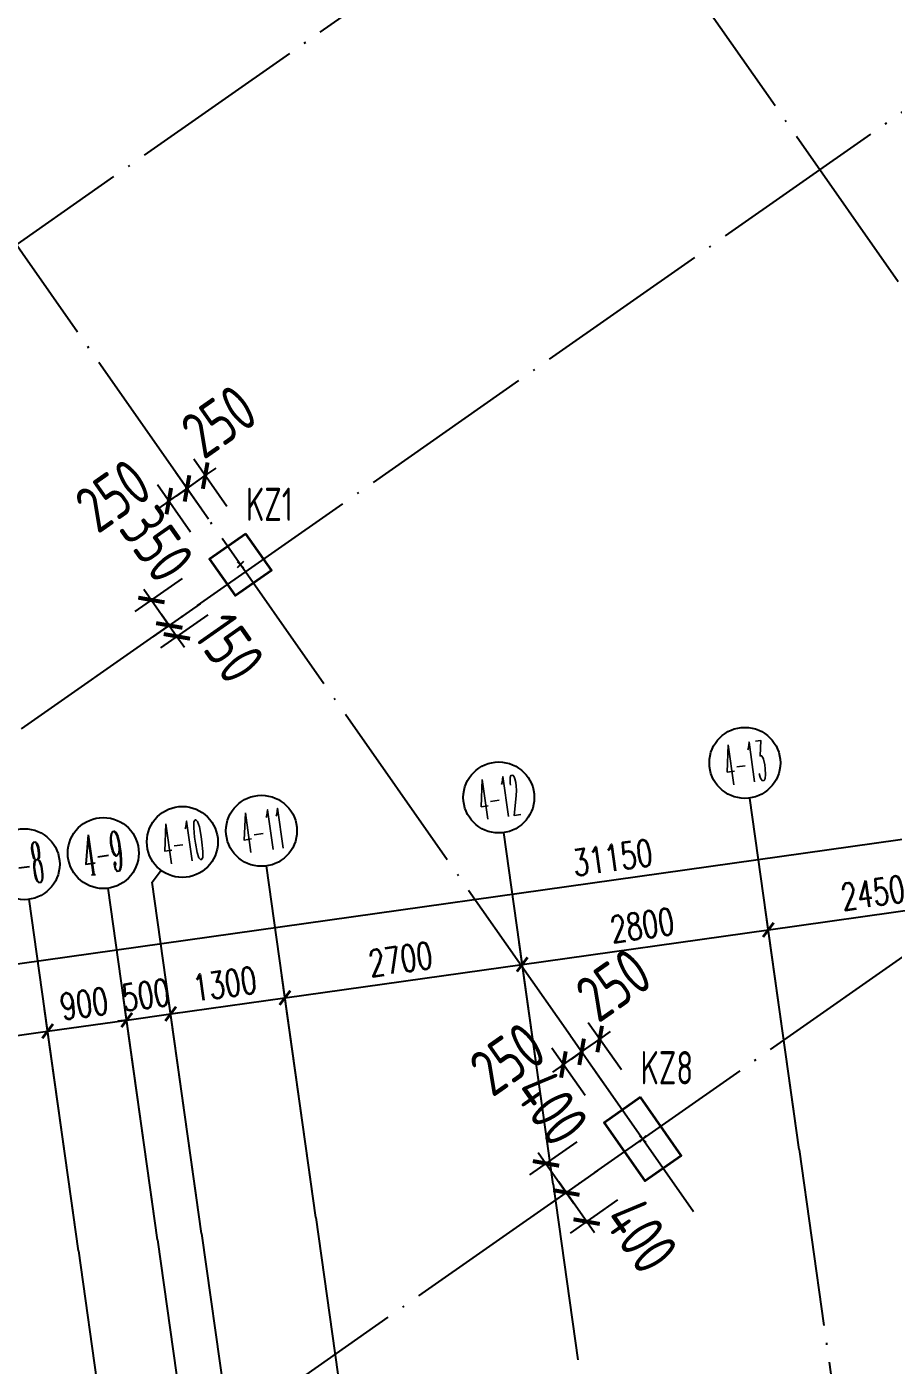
# Model space of a CAD drawing. Header units: millimetres. Extents: x 1089227 to 13101469, y 618865 to 10240562.
# Drawn here: x 1711740 to 1721502, y 4844473 to 4859553 of the extents above; entities that cross this region are included whole.
import ezdxf
from ezdxf.enums import TextEntityAlignment as Align

# ---------------------------------------------------------------- set-up
doc = ezdxf.new("R2010")
doc.units = ezdxf.units.MM
doc.header["$LTSCALE"] = 1000
doc.header["$PDMODE"] = 3
doc.header["$PDSIZE"] = 200
doc.linetypes.add('DOTE', pattern=[2.42, 2, -0.2, 0.02, -0.2])
doc.layers.get('0').update_dxf_attribs({"linetype": 'CONTINUOUS'})
doc.layers.get('Defpoints').update_dxf_attribs({"linetype": 'CONTINUOUS'})
for name, color, linetype in [('AXIS', 3, 'CONTINUOUS'), ('AXIS_TEXT', 7, 'CONTINUOUS'), ('COLU_DIM', 3, 'CONTINUOUS'), ('COLU_NUM', 7, 'CONTINUOUS'), ('DOTE', 1, 'DOTE'), ('TK-TEXT', 7, 'CONTINUOUS'), ('单形心', 4, 'CONTINUOUS'), ('辅助', 7, 'CONTINUOUS')]:
    doc.layers.add(name, color=color, linetype=linetype)
doc.layers.add('S-COLU', color=30, linetype='CONTINUOUS', lineweight=0)
doc.layers.add('TK-MEMO', color=8, linetype='CONTINUOUS', plot=False)
doc.styles.add('_TCH_AXIS', font='COMPLEX', dxfattribs={"bigfont": 'AllInOneBig.shx'})
doc.styles.add('_TCH_DIM_T3', font='SIMPLEX', dxfattribs={"width": 0.705882, "bigfont": 'AllInOneBig.shx'})
doc.styles.add('COMPLEX', font='COMPLEX', dxfattribs={"bigfont": 'AllInOneBig.shx'})
doc.styles.add('SADITK', font='sadixcsg.shx', dxfattribs={"bigfont": 'AllInOneBig.shx'})
doc.styles.add('SADITK-SX', font='simfang.ttf', dxfattribs={"width": 0.7})
doc.styles.add('TSSD_Dimension', font='tssdeng.shx', dxfattribs={"width": 0.75, "bigfont": 'Hztxt.shx'})
doc.styles.add('TSSD_Label', font='Tssdeng.shx', dxfattribs={"width": 0.7, "bigfont": 'hztxt.shx'})
doc.dimstyles.new('_TCH_ARCH-100', dxfattribs={"dimscale": 100, "dimtxt": 2.975, "dimasz": 1, "dimexe": 2.5, "dimexo": 3, "dimgap": 1, "dimtad": 1, "dimdec": 0, "dimzin": 0, "dimdsep": 46, "dimtxsty": '_TCH_DIM_T3', "dimblk": 'ARCHTICK', "dimcen": 0.09, "dimclrt": 7, "dimazin": 2, "dimtfac": 1, "dimtdec": 0, "dimtix": 1, "dimtmove": 2, "dimatfit": 3, "dimfxl": 0, "dimtolj": 1, "dimtzin": 0, "dimarcsym": 0})
doc.dimstyles.new('TSSD_150_150', dxfattribs={"dimtxt": 525, "dimasz": 150, "dimexe": 225, "dimexo": 375, "dimgap": 150, "dimtad": 1, "dimdec": 0, "dimzin": 0, "dimdsep": 46, "dimtxsty": 'TSSD_Dimension', "dimblk": 'ARCHTICK', "dimblk1": 'ARCHTICK', "dimblk2": 'ARCHTICK', "dimcen": 0, "dimdle": 150, "dimclrt": 7, "dimadec": 0, "dimazin": 0, "dimtfac": 1, "dimtdec": 0, "dimtix": 1, "dimtmove": 2, "dimatfit": 3, "dimfxl": 0, "dimtolj": 1, "dimtzin": 0, "dimarcsym": 0})

# ---------------------------------------------------------------- blocks, each defined once
blk = doc.blocks.new('template_31-施工图_A0_A0_1.0000_3fa9c08c64a9101061c9a26412af947e', base_point=(-1189, 0))
at = {"layer": 'TK-MEMO', "style": 'SADITK', "width": 0.8}
blk.add_text('同一行需多名人员签字时，印刷体签名：1.同一行人名在同一单元中（图框、同个参照或块），若分多个，签字将出错；', height=28.5, dxfattribs=at).set_placement((-1190.26, 882.09), align=Align.BOTTOM_LEFT)
at = {"layer": 'TK-TEXT', "style": 'SADITK-SX', "width": 0.7}
for tag, p in [('市政会签', (-1176, 381.5)), ('园林会签', (-1176, 343.5)), ('幕墙会签', (-1176, 305.5)), ('装饰会签', (-1176, 267.5)), ('燃气会签', (-1176, 229.5)), ('暖通会签', (-1176, 191.5)), ('电气会签', (-1176, 153.5)), ('给排水会签', (-1176, 115.5)), ('结构会签', (-1176, 77.5)), ('建筑会签', (-1176, 39.5))]:
    blk.add_attdef(tag, text='', height=4, rotation=90, dxfattribs=at).set_placement(p, align=Align.MIDDLE_CENTER)
for tag, height, p in [('专业审定', 4, (1134.75, 268)), ('专业审核', 4, (1134.75, 248)), ('项目负责1', 4, (1134.75, 238)), ('项目负责2', 4, (1134.75, 228)), ('专业负责1', 4, (1134.75, 218)), ('专业负责2', 4, (1134.75, 208)), ('专业校对', 4, (1134.75, 198)), ('专业设计', 4, (1134.75, 188)), ('方案设计', 4, (1134.75, 178)), ('专业制图', 4, (1134.75, 168)), ('建设单位_001', 4, (1148.5, 140)), ('建设地点_001', 4, (1148.5, 124)), ('工程名称_001', 4, (1148.5, 106)), ('子项名称_001', 4, (1148.5, 86)), ('图纸名称_001', 4, (1148.5, 66)), ('版次', 4, (1129.5, 53)), ('日期', 4, (1165, 53)), ('图别', 4, (1129.5, 43)), ('图号', 4, (1165, 43)), ('合同号', 4, (1136, 30)), ('项目编号1', 2, (1114.06, 13.58)), ('阶段编号1', 2, (1132.25, 13.75)), ('子项编号1', 2, (1144.75, 13.75))]:
    blk.add_attdef(tag, text='', height=height, dxfattribs=at).set_placement(p, align=Align.MIDDLE_CENTER)
blk = doc.blocks.new('_AXISO')
blk.add_circle((0, 0), 0.5)
at = {"layer": 'AXIS_TEXT', "style": 'COMPLEX', "width": 1.041667}
blk.add_attdef('A', text='', height=0.56, dxfattribs=at).set_placement((-0.25, -0.28), (0.25, -0.28), align=Align.FIT)
blk = doc.blocks.new('_ArchTick')
at = {"color": 0, "linetype": 'ByBlock', "const_width": 0.3}
blk.add_lwpolyline([(-0.71, -0.71), (0.71, 0.71)], dxfattribs=at)
blk = doc.blocks.new('*D7')
at = {"layer": 'AXIS', "color": 0, "lineweight": -2, "transparency": 16777216}
for p, q in [((0, 40666), (0, 43916)), ((31150, 40666), (31150, 43916)), ((0, 43666), (31150, 43666))]:
    blk.add_line(p, q, dxfattribs=at)
at = {"layer": 'Defpoints', "color": 0, "transparency": 16777216}
for p in [(31150, 43666), (0, 40366), (31150, 40366)]:
    blk.add_point(p, dxfattribs=at)
at = {"layer": 'AXIS', "color": 0, "linetype": 'ByBlock', "lineweight": -2, "transparency": 16777216, "xscale": 100, "yscale": 100, "zscale": 100, "rotation": 180}
blk.add_blockref('_ArchTick', (0, 43666), dxfattribs=at)
at = {"layer": 'AXIS', "color": 0, "linetype": 'ByBlock', "lineweight": -2, "transparency": 16777216, "xscale": 100, "yscale": 100, "zscale": 100}
blk.add_blockref('_ArchTick', (31150, 43666), dxfattribs=at)
at = {"layer": 'AXIS', "color": 7, "transparency": 16777216, "insert": (15575, 43915), "char_height": 297.5, "attachment_point": 5, "style": '_TCH_DIM_T3'}
blk.add_mtext('\\A1;31150', dxfattribs=at)
blk = doc.blocks.new('*D14')
at = {"layer": 'AXIS', "color": 0, "lineweight": -2, "transparency": 16777216}
for p, q in [((7300, 40666), (7300, 43116)), ((9000, 40666), (9000, 43116)), ((7300, 42866), (9000, 42866))]:
    blk.add_line(p, q, dxfattribs=at)
at = {"layer": 'Defpoints', "color": 0, "transparency": 16777216}
for p in [(9000, 42866), (7300, 40366), (9000, 40366)]:
    blk.add_point(p, dxfattribs=at)
at = {"layer": 'AXIS', "color": 0, "linetype": 'ByBlock', "lineweight": -2, "transparency": 16777216, "xscale": 100, "yscale": 100, "zscale": 100, "rotation": 180}
blk.add_blockref('_ArchTick', (7300, 42866), dxfattribs=at)
at = {"layer": 'AXIS', "color": 0, "linetype": 'ByBlock', "lineweight": -2, "transparency": 16777216, "xscale": 100, "yscale": 100, "zscale": 100}
blk.add_blockref('_ArchTick', (9000, 42866), dxfattribs=at)
at = {"layer": 'AXIS', "color": 7, "transparency": 16777216, "insert": (8150, 43115), "char_height": 297.5, "attachment_point": 5, "style": '_TCH_DIM_T3'}
blk.add_mtext('\\A1;1700', dxfattribs=at)
blk = doc.blocks.new('*D15')
at = {"layer": 'AXIS', "color": 0, "lineweight": -2, "transparency": 16777216}
for p, q in [((9000, 40666), (9000, 43116)), ((9900, 40666), (9900, 43116)), ((9000, 42866), (9900, 42866))]:
    blk.add_line(p, q, dxfattribs=at)
at = {"layer": 'Defpoints', "color": 0, "transparency": 16777216}
for p in [(9900, 42866), (9000, 40366), (9900, 40366)]:
    blk.add_point(p, dxfattribs=at)
at = {"layer": 'AXIS', "color": 0, "linetype": 'ByBlock', "lineweight": -2, "transparency": 16777216, "xscale": 100, "yscale": 100, "zscale": 100, "rotation": 180}
blk.add_blockref('_ArchTick', (9000, 42866), dxfattribs=at)
at = {"layer": 'AXIS', "color": 0, "linetype": 'ByBlock', "lineweight": -2, "transparency": 16777216, "xscale": 100, "yscale": 100, "zscale": 100}
blk.add_blockref('_ArchTick', (9900, 42866), dxfattribs=at)
at = {"layer": 'AXIS', "color": 7, "transparency": 16777216, "insert": (9450, 43115), "char_height": 297.5, "attachment_point": 5, "style": '_TCH_DIM_T3'}
blk.add_mtext('\\A1;900', dxfattribs=at)
blk = doc.blocks.new('*D16')
at = {"layer": 'AXIS', "color": 0, "lineweight": -2, "transparency": 16777216}
for p, q in [((9900, 40666), (9900, 43116)), ((10400, 40666), (10400, 43116)), ((9900, 42866), (9800, 42866)), ((9900, 42866), (10400, 42866)), ((10400, 42866), (10500, 42866))]:
    blk.add_line(p, q, dxfattribs=at)
at = {"layer": 'Defpoints', "color": 0, "transparency": 16777216}
for p in [(10400, 42866), (9900, 40366), (10400, 40366)]:
    blk.add_point(p, dxfattribs=at)
at = {"layer": 'AXIS', "color": 0, "linetype": 'ByBlock', "lineweight": -2, "transparency": 16777216, "xscale": 100, "yscale": 100, "zscale": 100}
blk.add_blockref('_ArchTick', (9900, 42866), dxfattribs=at)
at = {"layer": 'AXIS', "color": 0, "linetype": 'ByBlock', "lineweight": -2, "transparency": 16777216, "xscale": 100, "yscale": 100, "zscale": 100, "rotation": 180}
blk.add_blockref('_ArchTick', (10400, 42866), dxfattribs=at)
at = {"layer": 'AXIS', "color": 7, "transparency": 16777216, "insert": (10150, 43115), "char_height": 297.5, "attachment_point": 5, "style": '_TCH_DIM_T3'}
blk.add_mtext('\\A1;500', dxfattribs=at)
blk = doc.blocks.new('*D17')
at = {"layer": 'AXIS', "color": 0, "lineweight": -2, "transparency": 16777216}
for p, q in [((10400, 40666), (10400, 43116)), ((11700, 40666), (11700, 43116)), ((10400, 42866), (11700, 42866))]:
    blk.add_line(p, q, dxfattribs=at)
at = {"layer": 'Defpoints', "color": 0, "transparency": 16777216}
for p in [(11700, 42866), (10400, 40366), (11700, 40366)]:
    blk.add_point(p, dxfattribs=at)
at = {"layer": 'AXIS', "color": 0, "linetype": 'ByBlock', "lineweight": -2, "transparency": 16777216, "xscale": 100, "yscale": 100, "zscale": 100, "rotation": 180}
blk.add_blockref('_ArchTick', (10400, 42866), dxfattribs=at)
at = {"layer": 'AXIS', "color": 0, "linetype": 'ByBlock', "lineweight": -2, "transparency": 16777216, "xscale": 100, "yscale": 100, "zscale": 100}
blk.add_blockref('_ArchTick', (11700, 42866), dxfattribs=at)
at = {"layer": 'AXIS', "color": 7, "transparency": 16777216, "insert": (11050, 43115), "char_height": 297.5, "attachment_point": 5, "style": '_TCH_DIM_T3'}
blk.add_mtext('\\A1;1300', dxfattribs=at)
blk = doc.blocks.new('*D18')
at = {"layer": 'AXIS', "color": 0, "lineweight": -2, "transparency": 16777216}
for p, q in [((11700, 40666), (11700, 43116)), ((14400, 40666), (14400, 43116)), ((11700, 42866), (14400, 42866))]:
    blk.add_line(p, q, dxfattribs=at)
at = {"layer": 'Defpoints', "color": 0, "transparency": 16777216}
for p in [(14400, 42866), (11700, 40366), (14400, 40366)]:
    blk.add_point(p, dxfattribs=at)
at = {"layer": 'AXIS', "color": 0, "linetype": 'ByBlock', "lineweight": -2, "transparency": 16777216, "xscale": 100, "yscale": 100, "zscale": 100, "rotation": 180}
blk.add_blockref('_ArchTick', (11700, 42866), dxfattribs=at)
at = {"layer": 'AXIS', "color": 0, "linetype": 'ByBlock', "lineweight": -2, "transparency": 16777216, "xscale": 100, "yscale": 100, "zscale": 100}
blk.add_blockref('_ArchTick', (14400, 42866), dxfattribs=at)
at = {"layer": 'AXIS', "color": 7, "transparency": 16777216, "insert": (13050, 43115), "char_height": 297.5, "attachment_point": 5, "style": '_TCH_DIM_T3'}
blk.add_mtext('\\A1;2700', dxfattribs=at)
blk = doc.blocks.new('*D19')
at = {"layer": 'AXIS', "color": 0, "lineweight": -2, "transparency": 16777216}
for p, q in [((14400, 40666), (14400, 43116)), ((17200, 40666), (17200, 43116)), ((14400, 42866), (17200, 42866))]:
    blk.add_line(p, q, dxfattribs=at)
at = {"layer": 'Defpoints', "color": 0, "transparency": 16777216}
for p in [(17200, 42866), (14400, 40366), (17200, 40366)]:
    blk.add_point(p, dxfattribs=at)
at = {"layer": 'AXIS', "color": 0, "linetype": 'ByBlock', "lineweight": -2, "transparency": 16777216, "xscale": 100, "yscale": 100, "zscale": 100, "rotation": 180}
blk.add_blockref('_ArchTick', (14400, 42866), dxfattribs=at)
at = {"layer": 'AXIS', "color": 0, "linetype": 'ByBlock', "lineweight": -2, "transparency": 16777216, "xscale": 100, "yscale": 100, "zscale": 100}
blk.add_blockref('_ArchTick', (17200, 42866), dxfattribs=at)
at = {"layer": 'AXIS', "color": 7, "transparency": 16777216, "insert": (15800, 43115), "char_height": 297.5, "attachment_point": 5, "style": '_TCH_DIM_T3'}
blk.add_mtext('\\A1;2800', dxfattribs=at)
blk = doc.blocks.new('*D20')
at = {"layer": 'AXIS', "color": 0, "lineweight": -2, "transparency": 16777216}
for p, q in [((17200, 40666), (17200, 43116)), ((19650, 40666), (19650, 43116)), ((17200, 42866), (19650, 42866))]:
    blk.add_line(p, q, dxfattribs=at)
at = {"layer": 'Defpoints', "color": 0, "transparency": 16777216}
for p in [(19650, 42866), (17200, 40366), (19650, 40366)]:
    blk.add_point(p, dxfattribs=at)
at = {"layer": 'AXIS', "color": 0, "linetype": 'ByBlock', "lineweight": -2, "transparency": 16777216, "xscale": 100, "yscale": 100, "zscale": 100, "rotation": 180}
blk.add_blockref('_ArchTick', (17200, 42866), dxfattribs=at)
at = {"layer": 'AXIS', "color": 0, "linetype": 'ByBlock', "lineweight": -2, "transparency": 16777216, "xscale": 100, "yscale": 100, "zscale": 100}
blk.add_blockref('_ArchTick', (19650, 42866), dxfattribs=at)
at = {"layer": 'AXIS', "color": 7, "transparency": 16777216, "insert": (18425, 43115), "char_height": 297.5, "attachment_point": 5, "style": '_TCH_DIM_T3'}
blk.add_mtext('\\A1;2450', dxfattribs=at)
blk = doc.blocks.new('裙房轴网260428')
at = {"layer": 'DOTE', "color": 16}
blk.add_line((-224051, 7905.7), (-46757, 132072.8), dxfattribs=at)
at = {"layer": 'DOTE', "color": 16, "linetype": 'DOTE'}
for p, q in [((-221469.5, 4219.8), (-44175.6, 128386.9)), ((-216995, -2169.2), (-151549, 43665.7)), ((-175712.2, 25522.2), (-185062.7, 38873.6)), ((-182183, 20990.4), (-191533.6, 34341.7))]:
    blk.add_line(p, q, dxfattribs=at)
blk = doc.blocks.new('BANWANG_XINGXIN')
at = {"color": 0}
for points in [[(0.71, 0.71), (-0.71, -0.71)], [(-0.71, 0.71), (0.71, -0.71)]]:
    blk.add_lwpolyline(points, dxfattribs=at)
blk = doc.blocks.new('*D1318')
at = {"layer": 'COLU_DIM', "color": 0, "lineweight": -2, "transparency": 16777216}
for p, q in [((1718234, 4847656), (1717862, 4848189)), ((1717991, 4848004), (1718114, 4848090)), ((1718030, 4847513), (1717657, 4848045)), ((1717786, 4847861), (1717991, 4848004)), ((1717786, 4847861), (1717663, 4847775))]:
    blk.add_line(p, q, dxfattribs=at)
at = {"layer": 'Defpoints', "color": 0, "transparency": 16777216}
for p in [(1717991, 4848004), (1718450, 4847349), (1718245, 4847206)]:
    blk.add_point(p, dxfattribs=at)
at = {"layer": 'COLU_DIM', "color": 0, "lineweight": -2, "transparency": 16777216, "xscale": 150, "yscale": 150, "zscale": 150}
for p, rotation in [((1717991, 4848004), 215.0053148701199), ((1717786, 4847861), 35.00531487011988)]:
    blk.add_blockref('_ArchTick', p, dxfattribs=dict(at, rotation=rotation))
at = {"layer": 'COLU_DIM', "color": 7, "transparency": 16777216, "insert": (1717157, 4847924), "char_height": 525, "attachment_point": 5, "rotation": 35.0053, "style": 'TSSD_Dimension'}
blk.add_mtext('\\A1;250', dxfattribs=at)
blk = doc.blocks.new('*D1319')
at = {"layer": 'COLU_DIM', "color": 0, "lineweight": -2, "transparency": 16777216}
for p, q in [((1718439, 4847800), (1718066, 4848332)), ((1718234, 4847656), (1717862, 4848189)), ((1717991, 4848004), (1718195, 4848148)), ((1718195, 4848148), (1718318, 4848234)), ((1717991, 4848004), (1717868, 4847918))]:
    blk.add_line(p, q, dxfattribs=at)
at = {"layer": 'Defpoints', "color": 0, "transparency": 16777216}
for p in [(1718195, 4848148), (1718654, 4847492), (1718450, 4847349)]:
    blk.add_point(p, dxfattribs=at)
at = {"layer": 'COLU_DIM', "color": 0, "lineweight": -2, "transparency": 16777216, "xscale": 150, "yscale": 150, "zscale": 150}
for p, rotation in [((1718195, 4848148), 215.0053148701199), ((1717991, 4848004), 35.00531487011988)]:
    blk.add_blockref('_ArchTick', p, dxfattribs=dict(at, rotation=rotation))
at = {"layer": 'COLU_DIM', "color": 7, "transparency": 16777216, "insert": (1718351, 4848760), "char_height": 525, "attachment_point": 5, "rotation": 35.0053, "style": 'TSSD_Dimension'}
blk.add_mtext('\\A1;250', dxfattribs=at)
blk = doc.blocks.new('*D1320')
at = {"layer": 'COLU_DIM', "color": 0, "lineweight": -2, "transparency": 16777216}
for p, q in [((1717938, 4846990), (1717405, 4846618)), ((1717503, 4846869), (1717905, 4846296)), ((1718167, 4846663), (1717635, 4846290))]:
    blk.add_line(p, q, dxfattribs=at)
at = {"layer": 'Defpoints', "color": 0, "transparency": 16777216}
for p in [(1718245, 4847206), (1718474, 4846878), (1717819, 4846419)]:
    blk.add_point(p, dxfattribs=at)
at = {"layer": 'COLU_DIM', "color": 0, "lineweight": -2, "transparency": 16777216, "xscale": 150, "yscale": 150, "zscale": 150}
for p, rotation in [((1717590, 4846747), 125.005314848266), ((1717819, 4846419), 305.005314848266)]:
    blk.add_blockref('_ArchTick', p, dxfattribs=dict(at, rotation=rotation))
at = {"layer": 'COLU_DIM', "color": 7, "transparency": 16777216, "insert": (1717653, 4847375), "char_height": 525, "attachment_point": 5, "rotation": 305.0053, "style": 'TSSD_Dimension'}
blk.add_mtext('\\A1;400', dxfattribs=at)
blk = doc.blocks.new('*D1321')
at = {"layer": 'COLU_DIM', "color": 0, "lineweight": -2, "transparency": 16777216}
for p, q in [((1718167, 4846663), (1717635, 4846290)), ((1717733, 4846542), (1718135, 4845968)), ((1718397, 4846335), (1717864, 4845962))]:
    blk.add_line(p, q, dxfattribs=at)
at = {"layer": 'Defpoints', "color": 0, "transparency": 16777216}
for p in [(1718474, 4846878), (1718704, 4846550), (1718048, 4846091)]:
    blk.add_point(p, dxfattribs=at)
at = {"layer": 'COLU_DIM', "color": 0, "lineweight": -2, "transparency": 16777216, "xscale": 150, "yscale": 150, "zscale": 150}
for p, rotation in [((1717819, 4846419), 125.005314848266), ((1718048, 4846091), 305.005314848266)]:
    blk.add_blockref('_ArchTick', p, dxfattribs=dict(at, rotation=rotation))
at = {"layer": 'COLU_DIM', "color": 7, "transparency": 16777216, "insert": (1718661, 4845936), "char_height": 525, "attachment_point": 5, "rotation": 305.0053, "style": 'TSSD_Dimension'}
blk.add_mtext('\\A1;400', dxfattribs=at)
blk = doc.blocks.new('*D1322')
at = {"layer": 'COLU_DIM', "color": 0, "lineweight": -2, "transparency": 16777216}
for p, q in [((1713789, 4854004), (1713416, 4854537)), ((1713545, 4854352), (1713668, 4854438)), ((1713584, 4853861), (1713211, 4854393)), ((1713340, 4854209), (1713545, 4854352)), ((1713340, 4854209), (1713217, 4854123))]:
    blk.add_line(p, q, dxfattribs=at)
at = {"layer": 'Defpoints', "color": 0, "transparency": 16777216}
for p in [(1713545, 4854352), (1714004, 4853697), (1713799, 4853554)]:
    blk.add_point(p, dxfattribs=at)
at = {"layer": 'COLU_DIM', "color": 0, "lineweight": -2, "transparency": 16777216, "xscale": 150, "yscale": 150, "zscale": 150}
for p, rotation in [((1713545, 4854352), 215.0053148701199), ((1713340, 4854209), 35.00531487011988)]:
    blk.add_blockref('_ArchTick', p, dxfattribs=dict(at, rotation=rotation))
at = {"layer": 'COLU_DIM', "color": 7, "transparency": 16777216, "insert": (1712711, 4854272), "char_height": 525, "attachment_point": 5, "rotation": 35.0053, "style": 'TSSD_Dimension'}
blk.add_mtext('\\A1;250', dxfattribs=at)
blk = doc.blocks.new('*D1323')
at = {"layer": 'COLU_DIM', "color": 0, "lineweight": -2, "transparency": 16777216}
for p, q in [((1713993, 4854148), (1713621, 4854680)), ((1713750, 4854496), (1713873, 4854582)), ((1713789, 4854004), (1713416, 4854537)), ((1713545, 4854352), (1713750, 4854496)), ((1713545, 4854352), (1713422, 4854266))]:
    blk.add_line(p, q, dxfattribs=at)
at = {"layer": 'Defpoints', "color": 0, "transparency": 16777216}
for p in [(1713750, 4854496), (1714209, 4853840), (1714004, 4853697)]:
    blk.add_point(p, dxfattribs=at)
at = {"layer": 'COLU_DIM', "color": 0, "lineweight": -2, "transparency": 16777216, "xscale": 150, "yscale": 150, "zscale": 150}
for p, rotation in [((1713750, 4854496), 215.0053148701199), ((1713545, 4854352), 35.00531487011988)]:
    blk.add_blockref('_ArchTick', p, dxfattribs=dict(at, rotation=rotation))
at = {"layer": 'COLU_DIM', "color": 7, "transparency": 16777216, "insert": (1713905, 4855108), "char_height": 525, "attachment_point": 5, "rotation": 35.0053, "style": 'TSSD_Dimension'}
blk.add_mtext('\\A1;250', dxfattribs=at)
blk = doc.blocks.new('*D1324')
at = {"layer": 'COLU_DIM', "color": 0, "lineweight": -2, "transparency": 16777216}
for p, q in [((1713492, 4853338), (1712959, 4852966)), ((1713058, 4853217), (1713431, 4852685)), ((1713693, 4853052), (1713160, 4852679))]:
    blk.add_line(p, q, dxfattribs=at)
at = {"layer": 'Defpoints', "color": 0, "transparency": 16777216}
for p in [(1713799, 4853554), (1714000, 4853267), (1713345, 4852808)]:
    blk.add_point(p, dxfattribs=at)
at = {"layer": 'COLU_DIM', "color": 0, "lineweight": -2, "transparency": 16777216, "xscale": 150, "yscale": 150, "zscale": 150}
for p, rotation in [((1713144, 4853095), 125.005314848266), ((1713345, 4852808), 305.005314848266)]:
    blk.add_blockref('_ArchTick', p, dxfattribs=dict(at, rotation=rotation))
at = {"layer": 'COLU_DIM', "color": 7, "transparency": 16777216, "insert": (1713207, 4853723), "char_height": 525, "attachment_point": 5, "rotation": 305.0053, "style": 'TSSD_Dimension'}
blk.add_mtext('\\A1;350', dxfattribs=at)
blk = doc.blocks.new('*D1325')
at = {"layer": 'COLU_DIM', "color": 0, "lineweight": -2, "transparency": 16777216}
for p, q in [((1713693, 4853052), (1713160, 4852679)), ((1713779, 4852929), (1713246, 4852556)), ((1713345, 4852808), (1713258, 4852931)), ((1713345, 4852808), (1713431, 4852685)), ((1713431, 4852685), (1713517, 4852562))]:
    blk.add_line(p, q, dxfattribs=at)
at = {"layer": 'Defpoints', "color": 0, "transparency": 16777216}
for p in [(1714000, 4853267), (1714086, 4853144), (1713431, 4852685)]:
    blk.add_point(p, dxfattribs=at)
at = {"layer": 'COLU_DIM', "color": 0, "lineweight": -2, "transparency": 16777216, "xscale": 150, "yscale": 150, "zscale": 150}
for p, rotation in [((1713345, 4852808), 305.005314848266), ((1713431, 4852685), 125.005314848266)]:
    blk.add_blockref('_ArchTick', p, dxfattribs=dict(at, rotation=rotation))
at = {"layer": 'COLU_DIM', "color": 7, "transparency": 16777216, "insert": (1714026, 4852554), "char_height": 525, "attachment_point": 5, "rotation": 305.0053, "style": 'TSSD_Dimension'}
blk.add_mtext('\\A1;150', dxfattribs=at)
blk = doc.blocks.new('52+', base_point=(0, -1000))
at = {"layer": 'AXIS'}
for p, q in [((9000, 40365.9), (9000, 44365.9)), ((9900, 40365.9), (9900, 44365.9)), ((10400, 44365.9), (10517.2, 44483.1)), ((10400, 40365.9), (10400, 44365.9)), ((11700, 40365.9), (11700, 44365.9)), ((14400, 40365.9), (14400, 44365.9)), ((17200, 40365.9), (17200, 44365.9)), ((17200, 44365.9), (17200, 44365.9))]:
    blk.add_line(p, q, dxfattribs=at)
at = {"layer": 'DOTE', "color": 14}
for p, q in [((9000, 40365.9), (9000, -4203.8)), ((9900, 40365.9), (9900, 9200)), ((10400, 40365.9), (10400, 23400)), ((11700, 40365.9), (11700, -4203.8)), ((14400, 40365.9), (14400, -4203.8)), ((17200, 40365.9), (17200, -4203.8))]:
    blk.add_line(p, q, dxfattribs=at)
at = {"layer": 'AXIS'}
ref = blk.add_blockref('_AXISO', (9000, 44765.9), dxfattribs=dict(at, xscale=800, yscale=800, zscale=800))
ref.add_attrib('A', '4-8', (8773.7, 44539.6), dxfattribs={"color": 7, "height": 452.55, "style": '_TCH_AXIS', "width": 0.344262})
ref = blk.add_blockref('_AXISO', (9900, 44765.9), dxfattribs=dict(at, xscale=800, yscale=800, zscale=800))
ref.add_attrib('A', '4-9', (9673.7, 44539.6), dxfattribs={"color": 7, "height": 452.55, "style": '_TCH_AXIS', "width": 0.344262})
ref = blk.add_blockref('_AXISO', (10800, 44765.9), dxfattribs=dict(at, xscale=800, yscale=800, zscale=800))
ref.add_attrib('A', '4-10', (10573.7, 44539.6), dxfattribs={"color": 7, "height": 452.55, "style": '_TCH_AXIS', "width": 0.276316})
ref = blk.add_blockref('_AXISO', (11700, 44765.9), dxfattribs=dict(at, xscale=800, yscale=800, zscale=800))
ref.add_attrib('A', '4-11', (11473.7, 44539.6), dxfattribs={"color": 7, "height": 452.55, "style": '_TCH_AXIS', "width": 0.295775})
ref = blk.add_blockref('_AXISO', (14400, 44765.9), dxfattribs=dict(at, xscale=800, yscale=800, zscale=800))
ref.add_attrib('A', '4-12', (14173.7, 44539.6), dxfattribs={"color": 7, "height": 452.55, "style": '_TCH_AXIS', "width": 0.276316})
ref = blk.add_blockref('_AXISO', (17200, 44765.9), dxfattribs=dict(at, xscale=800, yscale=800, zscale=800))
ref.add_attrib('A', '4-13', (16973.7, 44539.6), dxfattribs={"color": 7, "height": 452.55, "style": '_TCH_AXIS', "width": 0.276316})
for p1, p2, distance, picture, middle in [((0, 40365.9), (31150, 40365.9), 3300, '*D7', (15575, 43914.7)), ((7300, 40365.9), (9000, 40365.9), 2500, '*D14', (8150, 43114.7)), ((9000, 40365.9), (9900, 40365.9), 2500, '*D15', (9450, 43114.7)), ((9900, 40365.9), (10400, 40365.9), 2500, '*D16', (10150, 43114.7)), ((10400, 40365.9), (11700, 40365.9), 2500, '*D17', (11050, 43114.7)), ((11700, 40365.9), (14400, 40365.9), 2500, '*D18', (13050, 43114.7)), ((14400, 40365.9), (17200, 40365.9), 2500, '*D19', (15800, 43114.7)), ((17200, 40365.9), (19650, 40365.9), 2500, '*D20', (18425, 43114.7))]:
    dim = blk.add_aligned_dim(p1=p1, p2=p2, distance=distance, dimstyle='_TCH_ARCH-100', dxfattribs=at)
    dim.commit()
    dim.dimension.update_dxf_attribs({"geometry": picture, "text_midpoint": middle})
blk = doc.blocks.new('塔楼轴网260428')
at = {"layer": '辅助', "rotation": 8.00000038206086}
blk.add_blockref('52+', (-192268.4, -21666.4), dxfattribs=at)
blk = doc.blocks.new('04地块地下轴网260428')
for name in ['裙房轴网260428', '塔楼轴网260428']:
    blk.add_blockref(name, (0, 0))

msp = doc.modelspace()

# ---------------------------------------------------------------- linework, layer by layer
at = {"layer": 'S-COLU', "lineweight": 35}
for points in [[(1714208.563, 4853840.354), (1713799.014, 4853553.528), (1714085.84, 4853143.979), (1714495.389, 4853430.805)], [(1718654.37, 4847492.339), (1718244.821, 4847205.513), (1718703.743, 4846550.234), (1719113.292, 4846837.06)]]:
    msp.add_lwpolyline(points, close=True, dxfattribs=at)

# ---------------------------------------------------------------- block references
at = {"xscale": 150, "yscale": 150, "zscale": 150, "rotation": 35.00532206532363}
msp.add_blockref('template_31-施工图_A0_A0_1.0000_3fa9c08c64a9101061c9a26412af947e', (1698846.852, 4721512.469), dxfattribs=at)
msp.add_blockref('04地块地下轴网260428', (1901435.755, 4825211.796))
at = {"layer": '单形心', "xscale": 50, "yscale": 50, "zscale": 50}
for p in [(1714147.201, 4853492.166), (1718679.056, 4847021.286)]:
    msp.add_blockref('BANWANG_XINGXIN', p, dxfattribs=at)

# ---------------------------------------------------------------- texts
at = {"layer": 'COLU_NUM', "style": 'TSSD_Label', "width": 0.7}
for s, p in [('KZ1', (1714208.563, 4853985.354)), ('KZ8', (1718654.37, 4847637.339))]:
    msp.add_text(s, height=375, dxfattribs=at).set_placement(p)

# ---------------------------------------------------------------- dimensions: what is measured, and where the dimension line sits
at = {"layer": 'COLU_DIM', "color": 3}
for base, p1, p2, angle, picture, middle in [((1713749.641, 4854495.633), (1714003.788, 4853696.941), (1714208.563, 4853840.354), 35.0053149, '*D1323', (1713905.271, 4855108.23)), ((1713544.866, 4854352.22), (1713799.014, 4853553.528), (1714003.788, 4853696.941), 35.0053149, '*D1322', (1712711.198, 4854271.967)), ((1713344.513, 4852807.922), (1713799.014, 4853553.528), (1713999.792, 4853266.843), 305.0053148, '*D1324', (1713206.894, 4853723.499)), ((1713430.561, 4852685.057), (1713999.792, 4853266.843), (1714085.84, 4853143.979), 305.0053148, '*D1325', (1714025.783, 4852554.236)), ((1718195.448, 4848147.618), (1718449.595, 4847348.926), (1718654.37, 4847492.339), 35.0053149, '*D1319', (1718351.078, 4848760.215)), ((1717990.674, 4848004.205), (1718244.821, 4847205.513), (1718449.595, 4847348.926), 35.0053149, '*D1318', (1717157.005, 4847923.951)), ((1717819.003, 4846418.951), (1718244.821, 4847205.513), (1718474.282, 4846877.873), 305.0053148, '*D1320', (1717652.701, 4847375.484)), ((1718048.464, 4846091.312), (1718474.282, 4846877.873), (1718703.743, 4846550.234), 305.0053148, '*D1321', (1718661.061, 4845935.682))]:
    dim = msp.add_linear_dim(base=base, p1=p1, p2=p2, angle=angle, dimstyle='TSSD_150_150', dxfattribs=at)
    dim.commit()
    dim.dimension.update_dxf_attribs({"geometry": picture, "text_midpoint": middle, "dimtype": 160})

doc.saveas('drawing.dxf')
